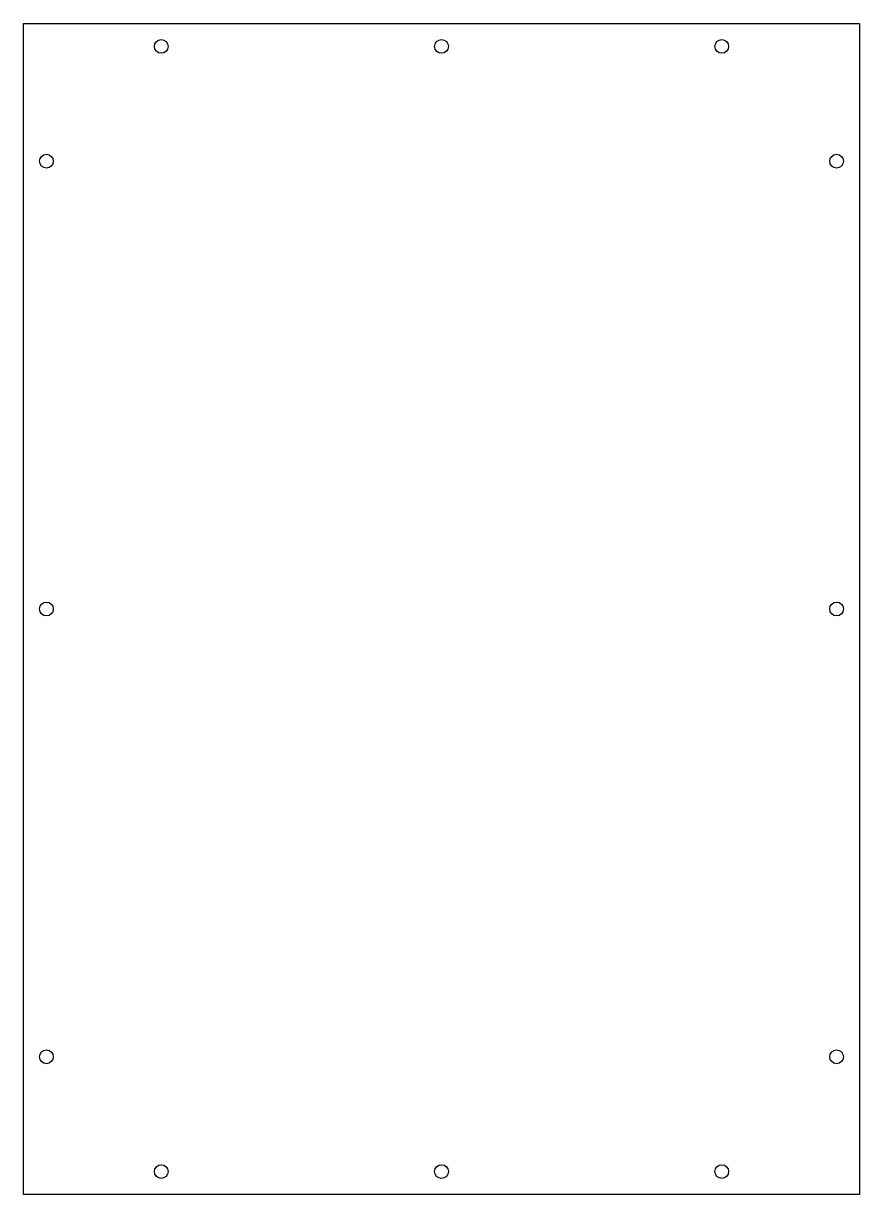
# Model space of a CAD drawing. Header units: millimetres. Extents: x -361 to 3, y -70 to 440.
import ezdxf

# ---------------------------------------------------------------- set-up
doc = ezdxf.new("R2010")
doc.units = ezdxf.units.MM
doc.layers.get('0').update_dxf_attribs({"linetype": 'CONTINUOUS'})

msp = doc.modelspace()

# ---------------------------------------------------------------- linework, layer by layer
msp.add_lwpolyline([(-361, 440), (3, 440), (3, -70), (-361, -70)], close=True)
for centre in [(-301, 430), (-179, 430), (-57, 430), (-351, 380), (-7, 380), (-351, 185), (-7, 185), (-351, -10), (-7, -10), (-301, -60), (-179, -60), (-57, -60)]:
    msp.add_circle(centre, 3)

doc.saveas('drawing.dxf')
